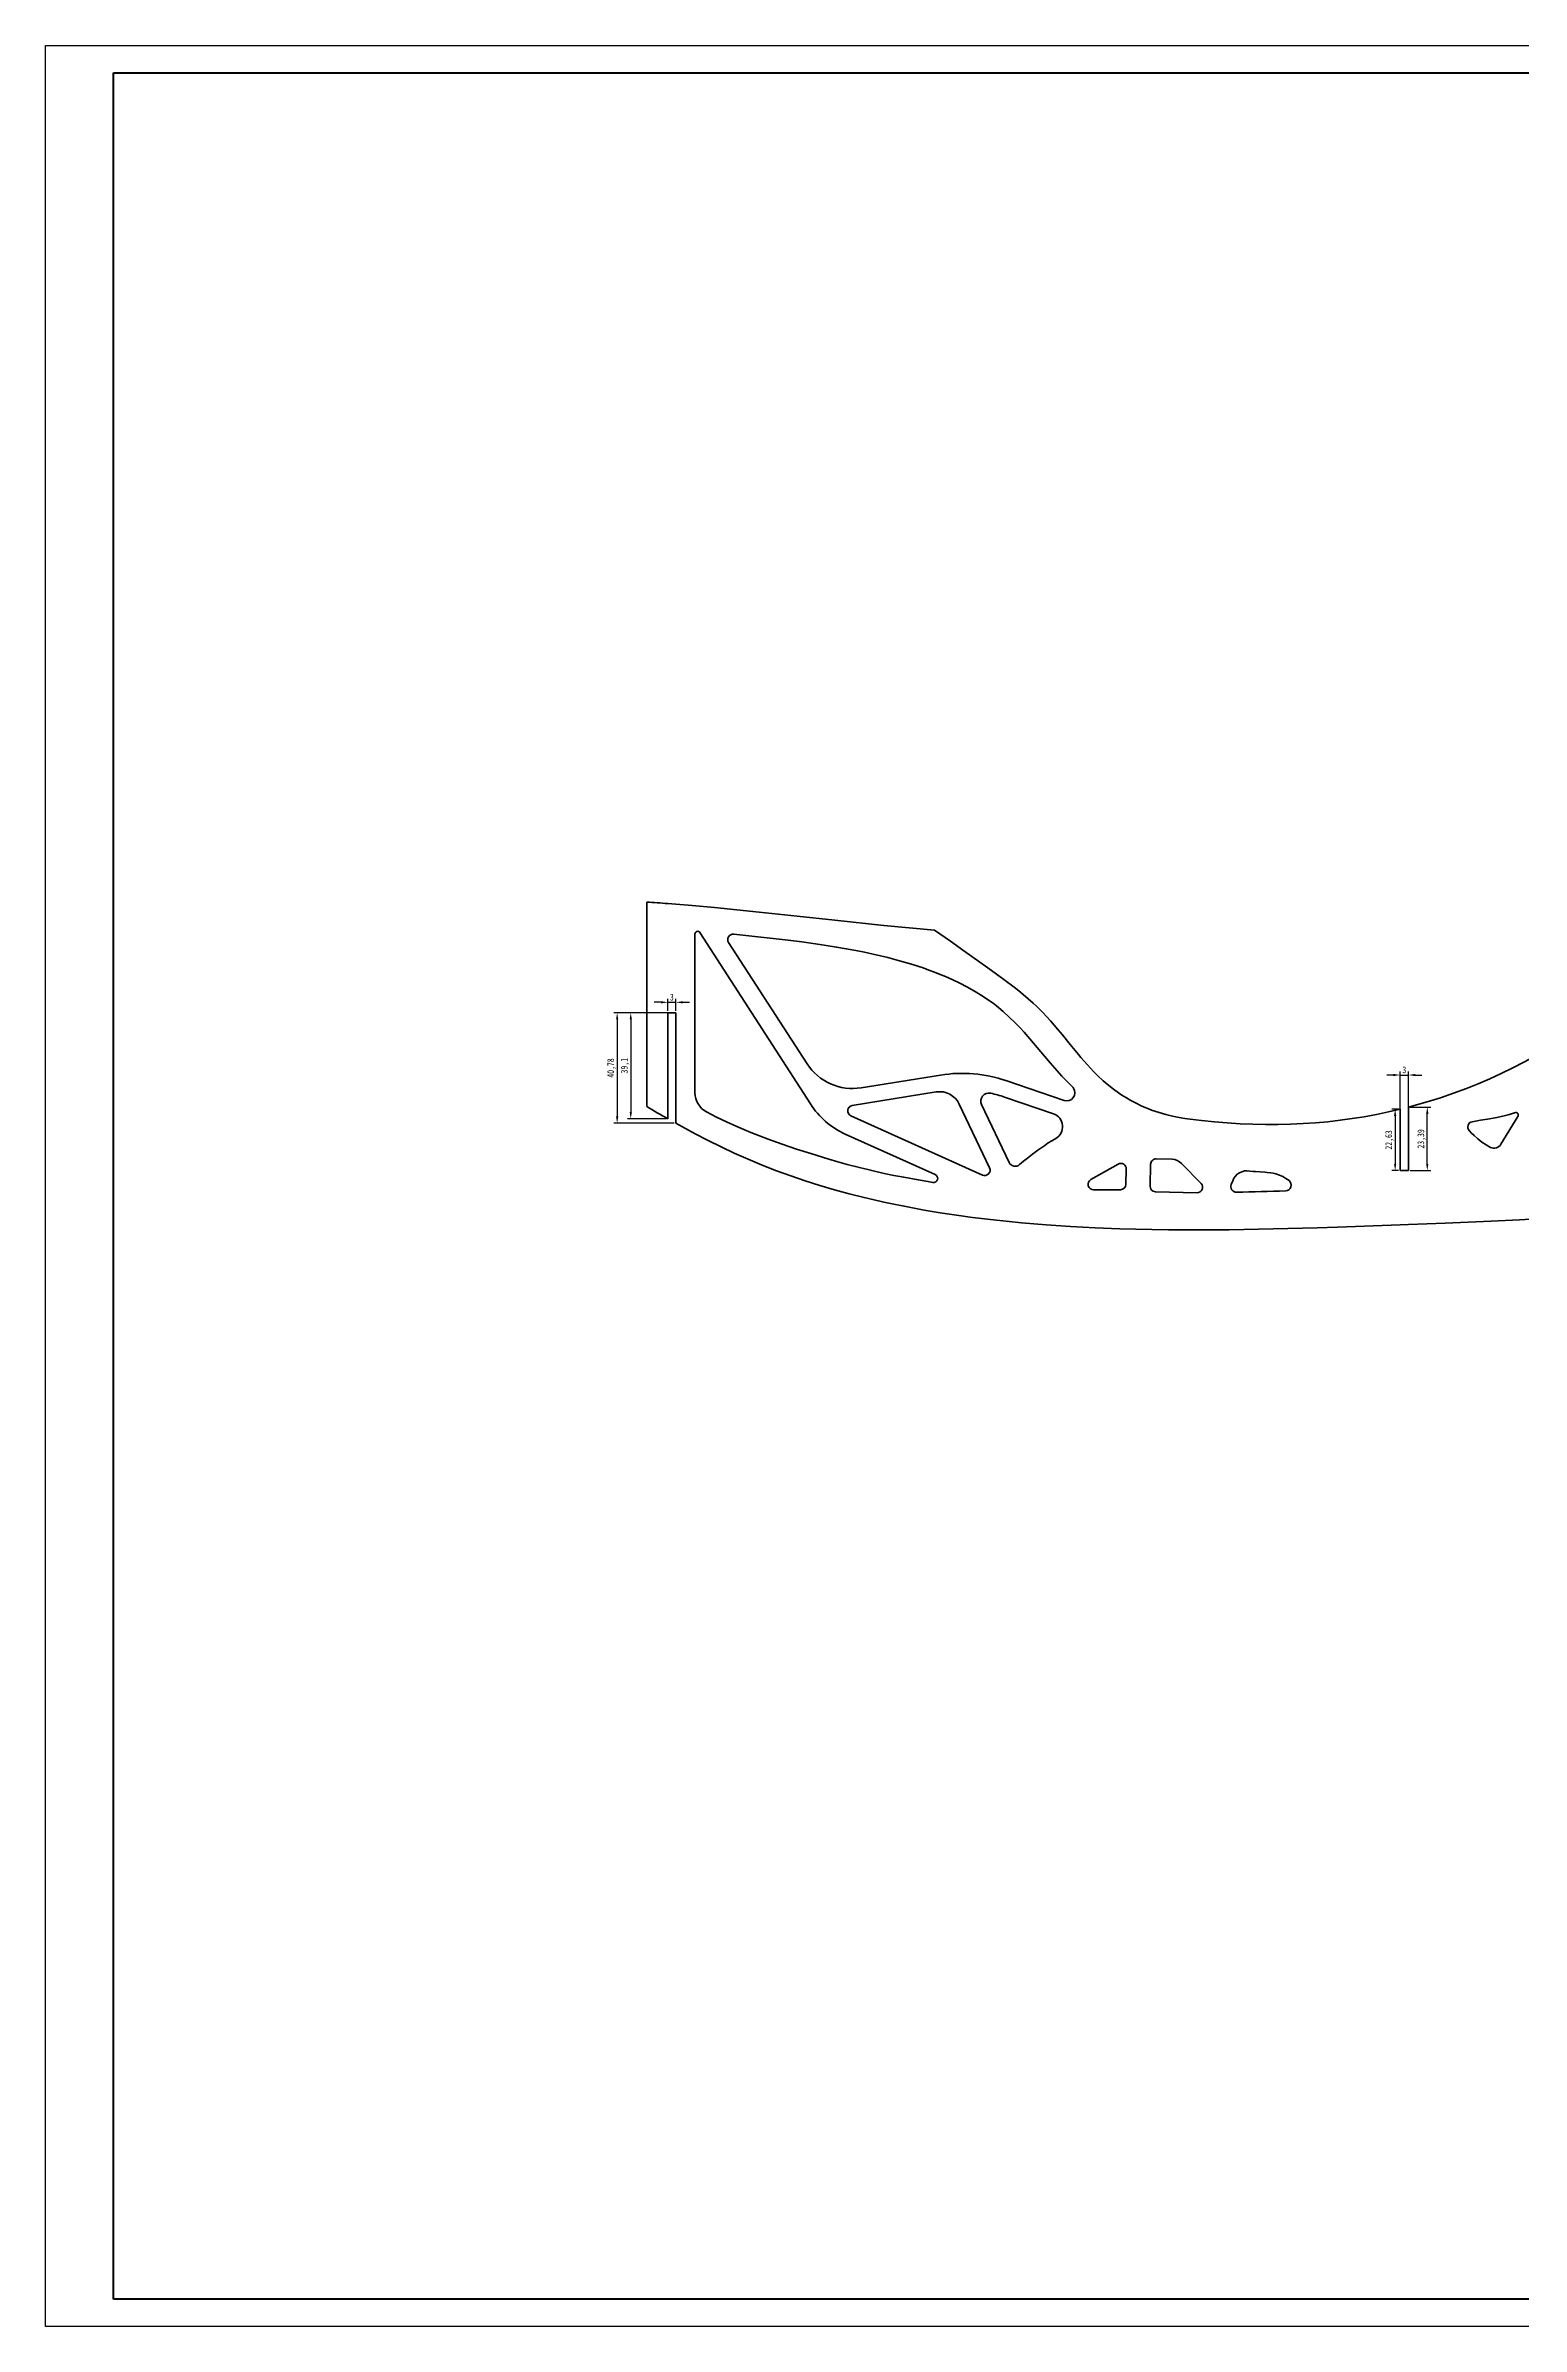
# Model space of a CAD drawing. Header units: millimetres. Extents: x 2448 to 3637, y 862 to 1703.
# Drawn here: x 2448 to 2992, y 862 to 1703 of the extents above; entities that cross this region are included whole.
import ezdxf

# ---------------------------------------------------------------- set-up
doc = ezdxf.new("R2010")
doc.units = ezdxf.units.MM
doc.header["$LTSCALE"] = 0.3
for name, color, linetype, lineweight in [('尺寸线', 3, 'Continuous', 25), ('粗实线', 7, 'Continuous', 50), ('细实线', 7, 'Continuous', 25)]:
    doc.layers.add(name, color=color, linetype=linetype, lineweight=lineweight)
doc.styles.add('NUT Standard', font='simfang.ttf', dxfattribs={"width": 0.7, "height": 2.5})
doc.dimstyles.new('NUT Standard', dxfattribs={"dimtxt": 2.5, "dimasz": 2.5, "dimexe": 1.25, "dimexo": 0.625, "dimtad": 1, "dimtoh": 1, "dimtxsty": 'NUT Standard', "dimcen": 2.5, "dimadec": 0, "dimazin": 0, "dimtfac": 1, "dimtmove": 0, "dimatfit": 3, "dimfxl": 1, "dimarcsym": 0})

# ---------------------------------------------------------------- blocks, each defined once
blk = doc.blocks.new('*D116')
at = {"layer": 'Defpoints', "color": 0, "transparency": 16777216}
for p in [(2677.11, 1346.31), (2680.11, 1350.14), (2680.11, 1346.31)]:
    blk.add_point(p, dxfattribs=at)
at = {"layer": '尺寸线', "color": 0, "lineweight": -2, "transparency": 16777216}
for p, q in [((2674.61, 1350.14), (2672.11, 1350.14)), ((2677.11, 1346.94), (2677.11, 1351.39)), ((2677.11, 1350.14), (2680.11, 1350.14)), ((2680.11, 1346.94), (2680.11, 1351.39)), ((2682.61, 1350.14), (2685.11, 1350.14))]:
    blk.add_line(p, q, dxfattribs=at)
at = {"layer": '尺寸线', "color": 0, "transparency": 16777216}
for points in [[(2674.61, 1350.55), (2674.61, 1349.72), (2677.11, 1350.14)], [(2682.61, 1350.55), (2682.61, 1349.72), (2680.11, 1350.14)]]:
    blk.add_solid(points, dxfattribs=at)
at = {"layer": '尺寸线', "color": 0, "transparency": 16777216, "insert": (2678.61, 1352.02), "char_height": 2.5, "attachment_point": 5, "style": 'NUT Standard'}
blk.add_mtext('3', dxfattribs=at)
blk = doc.blocks.new('*D117')
at = {"layer": 'Defpoints', "color": 0, "transparency": 16777216}
for p in [(2677.11, 1346.31), (2663.45, 1307.21), (2677.11, 1307.21)]:
    blk.add_point(p, dxfattribs=at)
at = {"layer": '尺寸线', "color": 0, "lineweight": -2, "transparency": 16777216}
for p, q in [((2676.49, 1346.31), (2662.2, 1346.31)), ((2663.45, 1343.81), (2663.45, 1309.71)), ((2676.49, 1307.21), (2662.2, 1307.21))]:
    blk.add_line(p, q, dxfattribs=at)
at = {"layer": '尺寸线', "color": 0, "transparency": 16777216}
for points in [[(2663.04, 1343.81), (2663.87, 1343.81), (2663.45, 1346.31)], [(2663.04, 1309.71), (2663.87, 1309.71), (2663.45, 1307.21)]]:
    blk.add_solid(points, dxfattribs=at)
at = {"layer": '尺寸线', "color": 0, "transparency": 16777216, "insert": (2661.39, 1326.76), "char_height": 2.5, "attachment_point": 5, "rotation": 90, "style": 'NUT Standard'}
blk.add_mtext('39,1', dxfattribs=at)
blk = doc.blocks.new('*D118')
at = {"layer": 'Defpoints', "color": 0, "transparency": 16777216}
for p in [(2680.11, 1346.31), (2658.44, 1305.53), (2680.11, 1305.53)]:
    blk.add_point(p, dxfattribs=at)
at = {"layer": '尺寸线', "color": 0, "lineweight": -2, "transparency": 16777216}
for p, q in [((2679.49, 1346.31), (2657.19, 1346.31)), ((2658.44, 1343.81), (2658.44, 1308.03)), ((2679.49, 1305.53), (2657.19, 1305.53))]:
    blk.add_line(p, q, dxfattribs=at)
at = {"layer": '尺寸线', "color": 0, "transparency": 16777216}
for points in [[(2658.02, 1343.81), (2658.86, 1343.81), (2658.44, 1346.31)], [(2658.02, 1308.03), (2658.86, 1308.03), (2658.44, 1305.53)]]:
    blk.add_solid(points, dxfattribs=at)
at = {"layer": '尺寸线', "color": 0, "transparency": 16777216, "insert": (2656.37, 1325.92), "char_height": 2.5, "attachment_point": 5, "rotation": 90, "style": 'NUT Standard'}
blk.add_mtext('40,78', dxfattribs=at)
blk = doc.blocks.new('*D119')
at = {"layer": 'Defpoints', "color": 0, "transparency": 16777216}
for p in [(2950.11, 1323.32), (2947.11, 1288.07), (2950.11, 1288.07)]:
    blk.add_point(p, dxfattribs=at)
at = {"layer": '尺寸线', "color": 0, "lineweight": -2, "transparency": 16777216}
for p, q in [((2944.61, 1323.32), (2942.11, 1323.32)), ((2947.11, 1288.7), (2947.11, 1324.57)), ((2947.11, 1323.32), (2950.11, 1323.32)), ((2950.11, 1288.7), (2950.11, 1324.57)), ((2952.61, 1323.32), (2955.11, 1323.32))]:
    blk.add_line(p, q, dxfattribs=at)
at = {"layer": '尺寸线', "color": 0, "transparency": 16777216}
for points in [[(2944.61, 1323.73), (2944.61, 1322.9), (2947.11, 1323.32)], [(2952.61, 1323.73), (2952.61, 1322.9), (2950.11, 1323.32)]]:
    blk.add_solid(points, dxfattribs=at)
at = {"layer": '尺寸线', "color": 0, "transparency": 16777216, "insert": (2948.61, 1325.21), "char_height": 2.5, "attachment_point": 5, "style": 'NUT Standard'}
blk.add_mtext('3', dxfattribs=at)
blk = doc.blocks.new('*D120')
at = {"layer": 'Defpoints', "color": 0, "transparency": 16777216}
for p in [(2947.11, 1310.71), (2945.23, 1288.07), (2947.11, 1288.07)]:
    blk.add_point(p, dxfattribs=at)
at = {"layer": '尺寸线', "color": 0, "lineweight": -2, "transparency": 16777216}
for p, q in [((2946.49, 1310.71), (2943.98, 1310.71)), ((2945.23, 1308.21), (2945.23, 1290.57)), ((2946.49, 1288.07), (2943.98, 1288.07))]:
    blk.add_line(p, q, dxfattribs=at)
at = {"layer": '尺寸线', "color": 0, "transparency": 16777216}
for points in [[(2944.81, 1308.21), (2945.64, 1308.21), (2945.23, 1310.71)], [(2944.81, 1290.57), (2945.64, 1290.57), (2945.23, 1288.07)]]:
    blk.add_solid(points, dxfattribs=at)
at = {"layer": '尺寸线', "color": 0, "transparency": 16777216, "insert": (2943.16, 1299.39), "char_height": 2.5, "attachment_point": 5, "rotation": 90, "style": 'NUT Standard'}
blk.add_mtext('22,63', dxfattribs=at)
blk = doc.blocks.new('*D121')
at = {"layer": 'Defpoints', "color": 0, "transparency": 16777216}
for p in [(2950.11, 1311.47), (2957.07, 1311.47), (2950.11, 1288.07)]:
    blk.add_point(p, dxfattribs=at)
at = {"layer": '尺寸线', "color": 0, "lineweight": -2, "transparency": 16777216}
for p, q in [((2950.74, 1311.47), (2958.32, 1311.47)), ((2957.07, 1290.57), (2957.07, 1308.97)), ((2950.74, 1288.07), (2958.32, 1288.07))]:
    blk.add_line(p, q, dxfattribs=at)
at = {"layer": '尺寸线', "color": 0, "transparency": 16777216}
for points in [[(2956.65, 1308.97), (2957.49, 1308.97), (2957.07, 1311.47)], [(2956.65, 1290.57), (2957.49, 1290.57), (2957.07, 1288.07)]]:
    blk.add_solid(points, dxfattribs=at)
at = {"layer": '尺寸线', "color": 0, "transparency": 16777216, "insert": (2955, 1299.77), "char_height": 2.5, "attachment_point": 5, "rotation": 90, "style": 'NUT Standard'}
blk.add_mtext('23,39', dxfattribs=at)

msp = doc.modelspace()

# ---------------------------------------------------------------- linework, layer by layer
at = {"color": 7, "lineweight": 35}
for p, q in [((2669.339, 1387.1), (2669.339, 1311.698)), ((2677.111, 1386.548), (2680.111, 1386.314)), ((2687.111, 1316.788), (2687.111, 1375.327)), ((2729.664, 1312.651), (2688.951, 1375.868)), ((2728.456, 1327.476), (2699.515, 1372.186)), ((2677.111, 1346.314), (2680.111, 1346.314)), ((2677.111, 1346.314), (2677.111, 1307.213)), ((2680.111, 1305.53), (2680.111, 1346.314)), ((2748.425, 1318.598), (2777.655, 1323.305)), ((2801.765, 1321.257), (2823.177, 1313.944)), ((2745.116, 1312.097), (2776.034, 1317.076)), ((2784.53, 1312.614), (2795.715, 1289.102)), ((2792.787, 1312.406), (2802.915, 1291.116)), ((2801.178, 1315.194), (2819.256, 1309.02)), ((2826.484, 1318.677), (2826.608, 1318.499)), ((2793.086, 1286.42), (2744.611, 1308.3)), ((2947.111, 1310.707), (2947.111, 1288.074)), ((2950.111, 1288.074), (2950.111, 1311.467)), ((2990.483, 1307.984), (2984.22, 1297.776)), ((2775.707, 1286.582), (2742.544, 1301.551)), ((2843.138, 1290.483), (2833.072, 1284.761)), ((2846.126, 1288.696), (2845.986, 1282.974)), ((2854.904, 1282.33), (2855.102, 1290.453)), ((2862.989, 1292.262), (2857.15, 1292.404)), ((2873.685, 1283.3), (2866.455, 1290.746)), ((2950.111, 1288.074), (2947.111, 1288.074)), ((2834.06, 1281.022), (2843.987, 1281.022)), ((2856.854, 1280.282), (2872.201, 1279.907)), ((2885.358, 1284.351), (2884.801, 1282.991)), ((2947.111, 1268.074), (2950.111, 1268.181))]:
    msp.add_line(p, q, dxfattribs=at)
for points in [[(2680.111, 1386.314), (2686.092, 1385.817), (2694.335, 1385.071), (2702.576, 1384.269), (2710.815, 1383.423), (2724.754, 1381.929), (2738.686, 1380.411), (2756.721, 1378.513), (2775.372, 1376.694)], [(2826.484, 1318.677), (2824.416, 1320.764), (2822.402, 1322.916), (2819.778, 1325.861), (2818.055, 1327.86), (2814.641, 1331.898), (2811.906, 1335.123), (2810.526, 1336.719), (2808.431, 1339.08), (2806.831, 1340.817), (2805.2, 1342.518), (2802.985, 1344.698), (2800.675, 1346.803), (2798.287, 1348.787), (2796.997, 1349.78), (2795.682, 1350.74), (2792.985, 1352.567), (2790.208, 1354.272), (2787.362, 1355.864), (2784.781, 1357.189), (2782.159, 1358.437), (2779.5, 1359.612), (2777.485, 1360.448), (2775.456, 1361.248), (2773.332, 1362.042), (2771.197, 1362.799), (2766.901, 1364.205), (2762.577, 1365.477), (2758.223, 1366.63), (2755.506, 1367.292), (2752.777, 1367.916), (2749.627, 1368.592), (2746.465, 1369.226), (2742.903, 1369.891), (2739.333, 1370.51), (2735.43, 1371.139), (2731.519, 1371.722), (2726.512, 1372.412), (2721.497, 1373.047), (2714.801, 1373.829), (2710.335, 1374.32), (2701.401, 1375.262)], [(2775.372, 1376.694), (2781.304, 1372.644), (2786.291, 1369.153), (2795.124, 1362.841), (2800.965, 1358.586), (2804.74, 1355.743), (2806.45, 1354.402), (2808.123, 1353.039), (2809.963, 1351.467), (2811.757, 1349.849), (2812.879, 1348.789), (2815.3, 1346.373), (2816.734, 1344.856), (2818.145, 1343.302), (2820.916, 1340.098), (2822.571, 1338.108), (2825.49, 1334.532), (2828.452, 1330.929), (2829.399, 1329.805), (2831.835, 1327.02), (2834.086, 1324.611), (2835.634, 1323.063), (2837.633, 1321.198), (2839.722, 1319.412), (2841.447, 1318.058), (2843.226, 1316.768), (2844.496, 1315.909), (2846.142, 1314.869), (2847.829, 1313.889), (2849.971, 1312.762)], [(2950.111, 1311.467), (2952.207, 1312.028), (2957.083, 1313.432), (2961.926, 1314.963), (2966.734, 1316.622), (2971.512, 1318.41), (2975.771, 1320.122), (2980.07, 1321.967), (2984.331, 1323.913), (2988.55, 1325.957), (2992.715, 1328.091), (2996.839, 1330.32), (3000.925, 1332.645), (3002.986, 1333.862), (3006.472, 1335.989), (3009.93, 1338.187), (3013.356, 1340.451), (3016.869, 1342.863), (3020.343, 1345.341), (3023.776, 1347.881), (3026.325, 1349.827), (3028.85, 1351.805), (3033.832, 1355.86)], [(2849.971, 1312.762), (2851.308, 1312.122), (2852.66, 1311.52), (2854.059, 1310.942), (2855.471, 1310.403), (2858.298, 1309.449), (2860.728, 1308.751), (2863.18, 1308.15), (2865.649, 1307.642), (2867.643, 1307.297), (2869.647, 1307.005), (2871.74, 1306.756), (2873.849, 1306.561)], [(2947.111, 1268.074), (2923.96, 1267.274), (2916.421, 1267.033), (2905.633, 1266.724), (2894.844, 1266.473), (2884.054, 1266.299), (2875.959, 1266.23), (2867.864, 1266.222), (2861.692, 1266.262), (2855.526, 1266.345), (2849.61, 1266.468), (2843.7, 1266.637), (2834.656, 1266.991), (2825.605, 1267.47), (2816.537, 1268.084), (2807.455, 1268.844), (2802.883, 1269.286), (2798.313, 1269.77), (2793.896, 1270.279), (2789.483, 1270.831), (2783.508, 1271.651), (2777.545, 1272.556), (2771.598, 1273.551), (2764.189, 1274.928), (2760.489, 1275.676), (2756.798, 1276.464), (2753.135, 1277.289), (2749.483, 1278.156), (2744.015, 1279.541), (2738.578, 1281.026), (2733.174, 1282.615), (2727.806, 1284.312), (2722.498, 1286.113), (2717.203, 1288.04), (2711.94, 1290.091), (2706.743, 1292.258), (2701.629, 1294.536), (2696.779, 1296.825), (2691.971, 1299.211), (2687.202, 1301.683), (2683.648, 1303.587), (2680.111, 1305.53)], [(2691.353, 1309.726), (2695.043, 1307.832), (2698.784, 1306.041), (2702.57, 1304.343), (2705.156, 1303.243), (2707.757, 1302.178), (2710.935, 1300.928), (2714.129, 1299.721), (2719.293, 1297.857), (2724.567, 1296.042), (2729.782, 1294.329), (2736.465, 1292.267), (2739.83, 1291.289), (2743.21, 1290.35), (2747.733, 1289.164), (2752.271, 1288.062), (2756.821, 1287.052), (2760.452, 1286.318), (2764.095, 1285.646), (2769.453, 1284.716), (2773.022, 1284.08), (2774.804, 1283.743)], [(2989.271, 1309.44), (2988.115, 1309.025), (2986.942, 1308.659), (2985.357, 1308.24), (2983.756, 1307.884), (2982.144, 1307.576), (2979.289, 1307.102), (2976.749, 1306.698), (2975.483, 1306.483), (2973.595, 1306.124)], [(2820.085, 1299.927), (2818.702, 1299.117), (2817.355, 1298.267), (2816.053, 1297.395), (2813.477, 1295.562), (2811.566, 1294.138), (2809.687, 1292.678), (2808.233, 1291.5), (2806.804, 1290.296)], [(2980.43, 1296.61), (2978.803, 1297.568), (2977.234, 1298.62), (2975.73, 1299.768), (2974.296, 1301.015), (2973.386, 1301.899), (2972.512, 1302.827)], [(2891.613, 1287.93), (2892.894, 1287.792), (2893.753, 1287.726), (2895.481, 1287.622), (2897.209, 1287.507), (2898.07, 1287.427), (2899.352, 1287.257), (2900.304, 1287.078), (2901.246, 1286.843), (2902.537, 1286.406), (2903.788, 1285.845), (2904.982, 1285.167), (2906.102, 1284.378)], [(3001.546, 1270.511), (2991.075, 1269.929), (2980.6, 1269.414), (2963.661, 1268.691), (2950.111, 1268.181)]]:
    msp.add_lwpolyline(points, dxfattribs=at)
for centre, radius, start, end in [((2620.361, 642.281), 746.427, 85.639664, 86.237723), ((2688.111, 1375.327), 1, 32.781995, 180.000005), ((2701.194, 1373.273), 2, 84.05224, 212.91551), ((2745.245, 1338.344), 20, 212.915483, 279.147431), ((2785.604, 1273.941), 50, 71.141768, 99.147429), ((2695.111, 1316.788), 8, 180.000005, 241.984153), ((2754.886, 1328.895), 30, 212.781993, 245.707139), ((2745.434, 1310.123), 2, 99.147429, 245.707139), ((2777.305, 1309.178), 8, 25.440525, 99.147429), ((2795.496, 1313.695), 3, 77.117542, 205.440524), ((2785.017, 1267.878), 50, 71.141768, 77.117542), ((2824.147, 1316.783), 3, 251.14177, 34.888473), ((2953.519, 1795.159), 560.797, 239.552851, 240.469572), ((2817.64, 1304.288), 5, 299.283238, 71.141768), ((2973.999, 1304.165), 2, 101.641691, 221.994498), ((2989.631, 1308.507), 1, 328.469405, 111.111912), ((2981.663, 1299.345), 3, 245.724897, 328.469405), ((2793.908, 1288.243), 2, 245.707139, 25.440525), ((2805.172, 1292.19), 2.5, 205.440524, 310.751771), ((2844.126, 1288.745), 2, 358.60253, 119.617663), ((2857.101, 1290.405), 2, 88.602532, 178.602535), ((2862.867, 1287.263), 5, 44.156292, 88.602532), ((2890.614, 1282.42), 5.6, 79.722856, 159.819911), ((2775.09, 1285.215), 1.5, 259.018897, 65.707137), ((2834.06, 1283.022), 2, 119.617663, 269.999997), ((2843.987, 1283.022), 2, 269.999997, 358.60253), ((2856.903, 1282.281), 2, 178.602535, 268.602527), ((2872.25, 1281.907), 2, 268.602527, 44.156292), ((2886.744, 1282.196), 2.1, 157.731444, 271.260591), ((2853.102, 2751.293), 1471.583, 271.311776, 272.016543), ((2904.815, 1282.719), 2.1, 271.890532, 52.191825)]:
    msp.add_arc(centre, radius, start, end, dxfattribs=at)
msp.add_ellipse((-17233.07, 83502.064), major_axis=(20180.305, -82191.32), ratio=0.0479079, start_param=6.2653617, end_param=6.2831542, dxfattribs=at)
at = {"layer": '粗实线'}
for p, q in [((2472.762, 1692.902), (3626.762, 1692.902)), ((2472.762, 871.902), (2472.762, 1692.902)), ((3626.762, 871.902), (2472.762, 871.902))]:
    msp.add_line(p, q, dxfattribs=at)
at = {"layer": '细实线'}
for p, q in [((2447.762, 1702.902), (3636.762, 1702.902)), ((2447.762, 861.902), (2447.762, 1702.902)), ((3636.762, 861.902), (2447.762, 861.902))]:
    msp.add_line(p, q, dxfattribs=at)

# ---------------------------------------------------------------- dimensions: what is measured, and where the dimension line sits
at = {"layer": '尺寸线'}
for base, p1, p2, picture, middle in [((2658.44, 1305.53), (2680.111, 1346.314), (2680.111, 1305.53), '*D118', (2656.372, 1325.922)), ((2663.455, 1307.213), (2677.111, 1346.314), (2677.11, 1307.213), '*D117', (2661.387, 1326.764)), ((2945.228, 1288.074), (2947.111, 1310.707), (2947.111, 1288.074), '*D120', (2943.16, 1299.39)), ((2957.069, 1311.467), (2950.111, 1288.074), (2950.111, 1311.467), '*D121', (2955.001, 1299.77))]:
    dim = msp.add_linear_dim(base=base, p1=p1, p2=p2, angle=90, dimstyle='NUT Standard', dxfattribs=at)
    dim.commit()
    dim.dimension.update_dxf_attribs({"geometry": picture, "text_midpoint": middle})
for base, p1, p2, picture, middle in [((2680.111, 1350.135), (2677.111, 1346.314), (2680.111, 1346.314), '*D116', (2678.611, 1352.025)), ((2950.111, 1323.316), (2947.111, 1288.074), (2950.111, 1288.074), '*D119', (2948.611, 1325.206))]:
    dim = msp.add_linear_dim(base=base, p1=p1, p2=p2, dimstyle='NUT Standard', dxfattribs=at)
    dim.commit()
    dim.dimension.update_dxf_attribs({"geometry": picture, "text_midpoint": middle})

doc.saveas('drawing.dxf')
